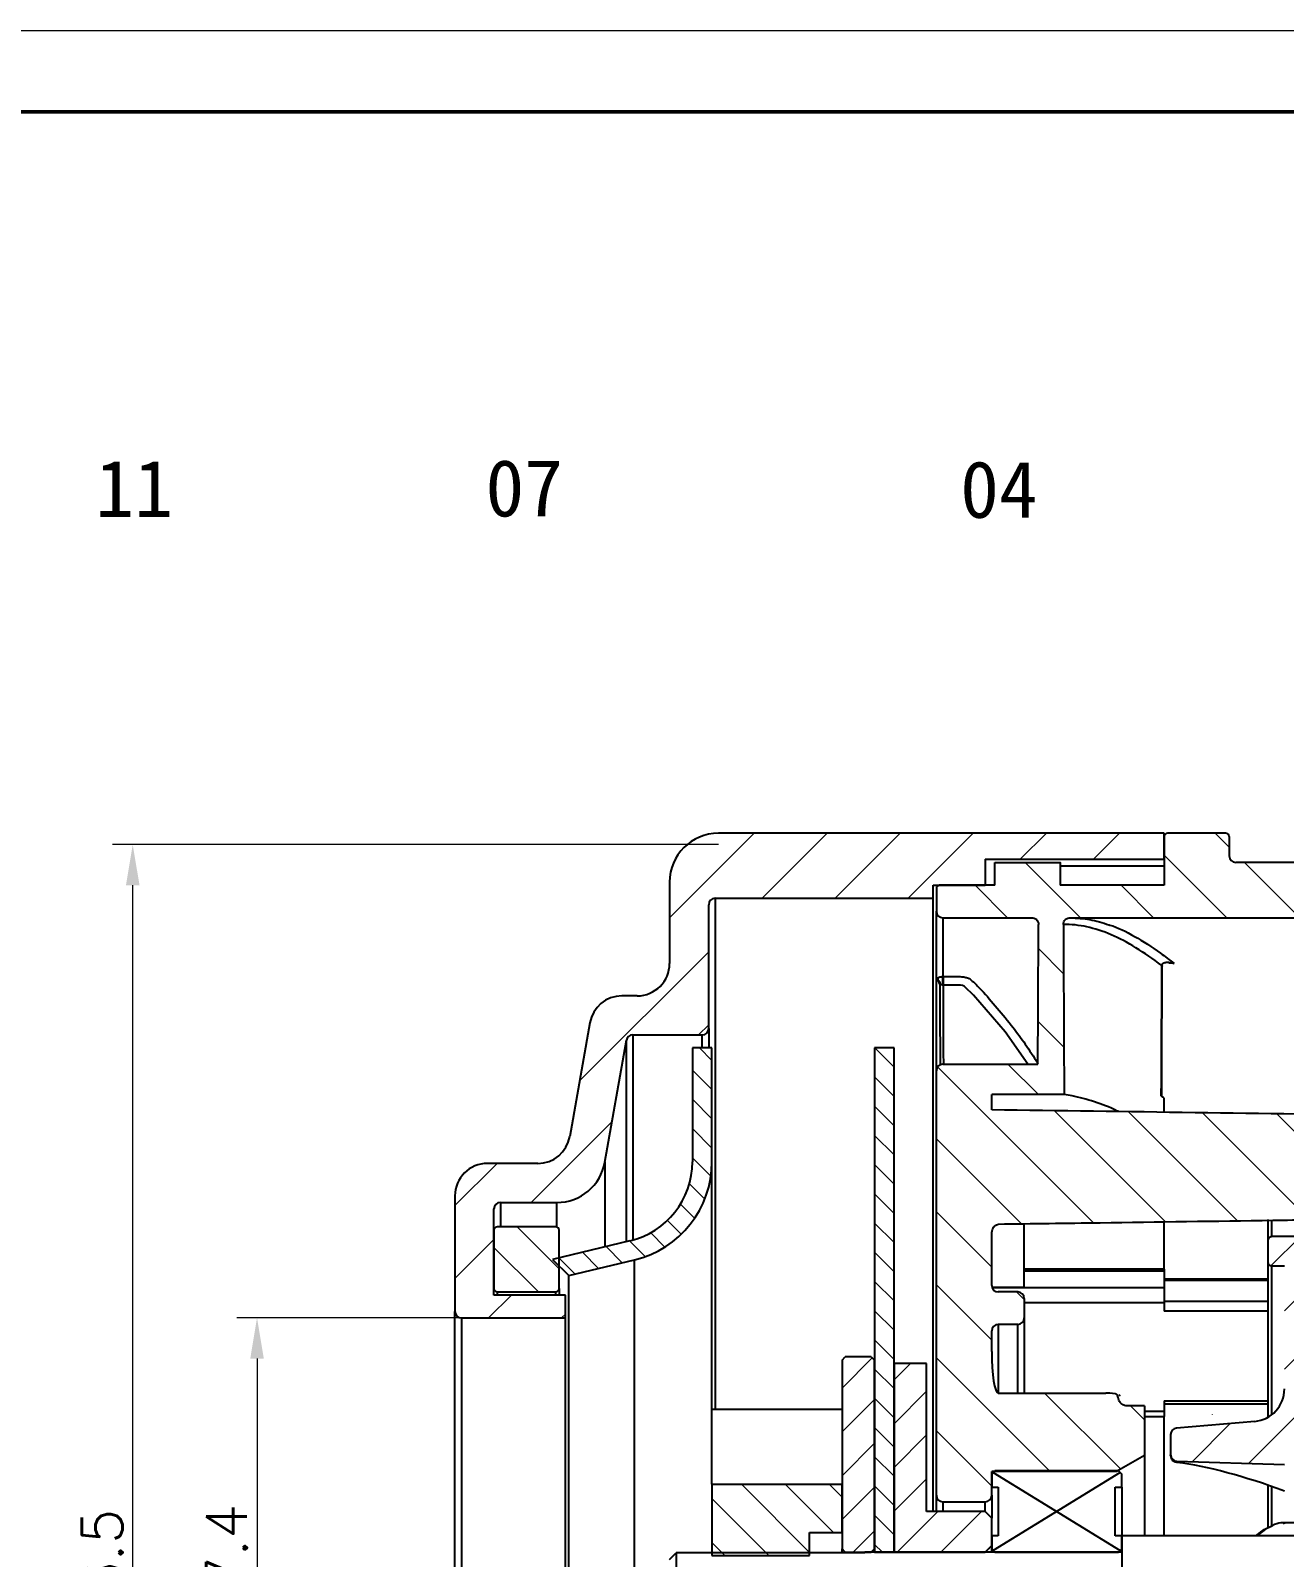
# Model space of a CAD drawing. Header units: millimetres. Extents: x 2517 to 6633, y 792 to 3241.
# Drawn here: x 3169.77 to 3208.32, y 1657.95 to 1704.89 of the extents above; entities that cross this region are included whole.
import ezdxf

# ---------------------------------------------------------------- set-up
doc = ezdxf.new("R2010")
doc.units = ezdxf.units.MM
for name, color, linetype, lineweight in [('填充', 3, 'Continuous', 9), ('实线', 7, 'Continuous', 25), ('尺寸标注', 2, 'Continuous', 9), ('引导线', 6, 'Continuous', 9), ('粗实线', 9, 'Continuous', 50)]:
    doc.layers.add(name, color=color, linetype=linetype, lineweight=lineweight)
doc.styles.add('st', font='txt.shx')
doc.styles.get("Standard").update_dxf_attribs({"font": 'simfang.ttf'})
doc.dimstyles.new('st', dxfattribs={"dimscale": 0.5, "dimtxt": 2.5, "dimasz": 2.5, "dimexe": 1.25, "dimexo": 0, "dimtad": 1, "dimtoh": 1, "dimdsep": 46, "dimtxsty": 'st', "dimcen": 0, "dimclrd": 256, "dimclre": 256, "dimclrt": 3, "dimadec": 3, "dimazin": 2, "dimtfac": 1, "dimtmove": 0, "dimatfit": 1, "dimfxl": 0, "dimlwd": -1, "dimlwe": -1, "dimarcsym": 0})
pattern_1 = [(45, (124.4855, 11.3569), (-0.6735192, 0.6735192), [])]
pattern_2 = [(135, (124.4855, 11.3569), (-0.44901281, -0.44901281), [])]

# ---------------------------------------------------------------- blocks, each defined once
blk = doc.blocks.new('*D437')
at = {"layer": 'Defpoints', "color": 0, "ltscale": 0.2, "transparency": 16777216}
for p in [(3172.912, 1679.863), (3190.917, 1679.863), (3190.917, 1633.363)]:
    blk.add_point(p, dxfattribs=at)
at = {"layer": '尺寸标注', "ltscale": 0.2, "transparency": 16777216}
for p, q in [((3190.917, 1679.863), (3172.287, 1679.863)), ((3172.912, 1634.613), (3172.912, 1678.613)), ((3190.917, 1633.363), (3172.287, 1633.363))]:
    blk.add_line(p, q, dxfattribs=at)
for points in [[(3172.704, 1678.613), (3173.121, 1678.613), (3172.912, 1679.863)], [(3172.704, 1634.613), (3173.121, 1634.613), (3172.912, 1633.363)]]:
    blk.add_solid(points, dxfattribs=at)
at = {"layer": '尺寸标注', "color": 3, "ltscale": 0.2, "transparency": 16777216, "insert": (3171.975, 1657.032), "char_height": 1.25, "attachment_point": 5, "rotation": 90, "style": 'st'}
blk.add_mtext('%%c46.5', dxfattribs=at)
blk = doc.blocks.new('*D438')
at = {"layer": 'Defpoints', "color": 0, "ltscale": 0.2, "transparency": 16777216}
for p in [(3183.017, 1665.313), (3176.733, 1647.913), (3183.017, 1647.913)]:
    blk.add_point(p, dxfattribs=at)
at = {"layer": '尺寸标注', "ltscale": 0.2, "transparency": 16777216}
for p, q in [((3183.017, 1665.313), (3176.108, 1665.313)), ((3176.733, 1664.063), (3176.733, 1649.163)), ((3183.017, 1647.913), (3176.108, 1647.913))]:
    blk.add_line(p, q, dxfattribs=at)
for points in [[(3176.525, 1664.063), (3176.942, 1664.063), (3176.733, 1665.313)], [(3176.525, 1649.163), (3176.942, 1649.163), (3176.733, 1647.913)]]:
    blk.add_solid(points, dxfattribs=at)
at = {"layer": '尺寸标注', "color": 3, "ltscale": 0.2, "transparency": 16777216, "insert": (3175.796, 1657.178), "char_height": 1.25, "attachment_point": 5, "rotation": 90, "style": 'st'}
blk.add_mtext('%%c17.4', dxfattribs=at)

msp = doc.modelspace()

# ---------------------------------------------------------------- hatches: boundary and pattern name
at = {"layer": '填充'}
h = msp.add_hatch(dxfattribs=at)
h.set_pattern_fill('ANSI31', color=256, scale=0.5, style=0)
h.set_pattern_definition([(45, (124.4855, 11.3569), (-1.122532, 1.122532), [])])
edge = h.paths.add_edge_path(flags=0)
edge.add_arc((3183.0173, 1665.5133), 0.2, 180, 270)
edge.add_line((3183.0173, 1665.3133), (3186.2173, 1665.3133))
edge.add_line((3186.2173, 1665.3133), (3186.2173, 1666.0133))
edge.add_line((3186.2173, 1666.0133), (3184.0173, 1666.0133))
edge.add_line((3184.0173, 1666.0133), (3184.0173, 1668.6633))
edge.add_arc((3184.2173, 1668.6633), 0.2, 90, 180, ccw=False)
edge.add_line((3184.2173, 1668.8633), (3185.9506, 1668.8633))
edge.add_arc((3185.9506, 1670.3633), 1.5, 270, 350)
edge.add_line((3187.4278, 1670.1028), (3188.0881, 1673.848))
edge.add_arc((3188.2851, 1673.8133), 0.2, 90, 170, ccw=False)
edge.add_line((3188.2851, 1674.0133), (3190.4173, 1674.0133))
edge.add_arc((3190.4173, 1674.2133), 0.2, 270, 360)
edge.add_line((3190.6173, 1674.2133), (3190.6173, 1678.0133))
edge.add_arc((3190.8173, 1678.0133), 0.2, 90, 180, ccw=False)
edge.add_line((3190.8173, 1678.2133), (3197.5173, 1678.2133))
edge.add_line((3197.5173, 1678.2133), (3197.5173, 1678.6133))
edge.add_line((3197.5173, 1678.6133), (3199.1173, 1678.6133))
edge.add_line((3199.1173, 1678.6133), (3199.1173, 1679.4133))
edge.add_line((3199.1173, 1679.4133), (3204.6173, 1679.4133))
edge.add_line((3204.6173, 1679.4133), (3204.6173, 1680.2133))
edge.add_line((3204.6173, 1680.2133), (3190.9173, 1680.2133))
edge.add_arc((3190.9173, 1678.7133), 1.5, 90, 180)
edge.add_line((3189.4173, 1678.7133), (3189.4173, 1676.2133))
edge.add_arc((3188.4173, 1676.2133), 1, 270, 360, ccw=False)
edge.add_line((3188.4173, 1675.2133), (3187.9495, 1675.2133))
edge.add_arc((3187.9495, 1674.2133), 1, 90, 170)
edge.add_line((3186.9647, 1674.387), (3186.348, 1670.8897))
edge.add_arc((3185.3632, 1671.0633), 1, 270, 350, ccw=False)
edge.add_line((3185.3632, 1670.0633), (3183.8173, 1670.0633))
edge.add_arc((3183.8173, 1669.0633), 1, 90, 180)
edge.add_line((3182.8173, 1669.0633), (3182.8173, 1665.5133))
h = msp.add_hatch(dxfattribs=at)
h.set_pattern_fill('ANSI31', color=256, scale=0.5, angle=90, style=0)
h.set_pattern_definition([(135, (124.4855, 11.3569), (-1.122532, -1.122532), [])])
edge = h.paths.add_edge_path(flags=0)
edge.add_ellipse((3199.5173, 1664.2843), major_axis=(0, -1.2785), ratio=0.1564345, start_angle=270, end_angle=360, ccw=False)
edge.add_line((3199.3173, 1664.2843), (3199.3173, 1664.9133))
edge.add_arc((3199.5173, 1664.9133), 0.2, 90, 180, ccw=False)
edge.add_line((3199.5173, 1665.1133), (3200.1173, 1665.1133))
edge.add_arc((3200.1173, 1665.3133), 0.2, 270, 360)
edge.add_line((3200.3173, 1665.3133), (3200.3173, 1665.9133))
edge.add_arc((3200.1173, 1665.9133), 0.2, 360, 450)
edge.add_line((3200.1173, 1666.1133), (3199.5173, 1666.1133))
edge.add_arc((3199.5173, 1666.3133), 0.2, 180, 270, ccw=False)
edge.add_line((3199.3173, 1666.3133), (3199.3173, 1667.8899))
edge.add_spline(control_points=[(3199.3173, 1667.8899), (3199.3173, 1667.9238), (3199.3215, 1667.9579), (3199.3298, 1667.9908), (3199.3389, 1668.0272), (3199.3533, 1668.0629), (3199.3735, 1668.0945), (3199.3864, 1668.1148), (3199.402, 1668.1338), (3199.4202, 1668.1494), (3199.434, 1668.1612), (3199.4497, 1668.1713), (3199.4665, 1668.1782), (3199.4804, 1668.1839), (3199.4954, 1668.1874), (3199.5103, 1668.1882), (3199.5121, 1668.1883), (3199.5138, 1668.1884), (3199.5155, 1668.1884)], knot_values=[0.0003453, 0.0003453, 0.0003453, 0.0003453, 0.0004472, 0.0004472, 0.0004472, 0.0005601, 0.0005601, 0.0005601, 0.000632, 0.000632, 0.000632, 0.0006864, 0.0006864, 0.0006864, 0.0007312, 0.0007312, 0.0007312, 0.0007363, 0.0007363, 0.0007363, 0.0007363], weights=[1, 1, 1, 1, 1, 1, 1, 1, 1, 1, 1, 1, 1, 1, 1, 1, 1, 1, 1], degree=3, periodic=0)
edge.add_spline(control_points=[(3199.5155, 1668.1884), (3200.5625, 1668.2027), (3201.6095, 1668.2171), (3202.6564, 1668.2316), (3204.4239, 1668.256), (3206.1913, 1668.2808), (3207.9588, 1668.3059), (3208.3621, 1668.3117), (3208.7653, 1668.3174), (3209.1686, 1668.3232)], knot_values=[0.014937, 0.014937, 0.014937, 0.014937, 0.0180782, 0.0180782, 0.0180782, 0.0233811, 0.0233811, 0.0233811, 0.024591, 0.024591, 0.024591, 0.024591], weights=[1, 1, 1, 1, 1, 1, 1, 1, 1, 1], degree=3, periodic=0)
edge.add_spline(control_points=[(3209.1686, 1668.3232), (3209.1727, 1668.3233), (3209.1769, 1668.3236), (3209.181, 1668.3242), (3209.1854, 1668.3249), (3209.1898, 1668.3259), (3209.194, 1668.3271), (3209.2054, 1668.3305), (3209.2163, 1668.3361), (3209.226, 1668.3429), (3209.2386, 1668.3518), (3209.2497, 1668.363), (3209.2591, 1668.3752), (3209.2734, 1668.3937), (3209.2843, 1668.4148), (3209.2926, 1668.4366), (3209.3048, 1668.4684), (3209.3118, 1668.5024), (3209.3151, 1668.5363), (3209.3166, 1668.5519), (3209.3173, 1668.5675), (3209.3173, 1668.5831)], knot_values=[0.0013865, 0.0013865, 0.0013865, 0.0013865, 0.001399, 0.001399, 0.001399, 0.0014124, 0.0014124, 0.0014124, 0.0014484, 0.0014484, 0.0014484, 0.0014953, 0.0014953, 0.0014953, 0.0015663, 0.0015663, 0.0015663, 0.0016702, 0.0016702, 0.0016702, 0.0017178, 0.0017178, 0.0017178, 0.0017178], weights=[1, 1, 1, 1, 1, 1, 1, 1, 1, 1, 1, 1, 1, 1, 1, 1, 1, 1, 1, 1, 1, 1], degree=3, periodic=0)
edge.add_line((3209.3173, 1668.5831), (3209.3173, 1669.5633))
edge.add_line((3209.3173, 1669.5633), (3210.826, 1669.5765))
edge.add_arc((3210.8173, 1670.5764), 1, 270.5, 360)
edge.add_line((3211.8173, 1670.5764), (3211.8173, 1671.5328))
edge.add_spline(control_points=[(3211.8173, 1671.5328), (3211.5561, 1671.5366), (3211.295, 1671.5404), (3211.0338, 1671.5442), (3209.2841, 1671.5695), (3207.5344, 1671.5944), (3205.7846, 1671.619), (3203.6289, 1671.6493), (3201.4731, 1671.6791), (3199.3173, 1671.7085)], knot_values=[0.0254649, 0.0254649, 0.0254649, 0.0254649, 0.0262485, 0.0262485, 0.0262485, 0.0314982, 0.0314982, 0.0314982, 0.0379662, 0.0379662, 0.0379662, 0.0379662], weights=[1, 1, 1, 1, 1, 1, 1, 1, 1, 1], degree=3, periodic=0)
edge.add_line((3199.3173, 1671.7085), (3199.3173, 1672.1774))
edge.add_line((3199.3173, 1672.1774), (3201.5447, 1672.1774))
edge.add_spline(control_points=[(3201.5447, 1672.1774), (3201.5403, 1673.0284), (3201.5362, 1673.8794), (3201.5323, 1674.7303), (3201.5281, 1675.6243), (3201.5241, 1676.5184), (3201.5201, 1677.4124)], knot_values=[0.0013669, 0.0013669, 0.0013669, 0.0013669, 0.0039199, 0.0039199, 0.0039199, 0.0066019, 0.0066019, 0.0066019, 0.0066019], weights=[1, 1, 1, 1, 1, 1, 1], degree=3, periodic=0)
edge.add_spline(control_points=[(3201.5201, 1677.4124), (3201.52, 1677.4336), (3201.5237, 1677.4551), (3201.5307, 1677.4752), (3201.5377, 1677.4952), (3201.5483, 1677.5142), (3201.5613, 1677.5309), (3201.5748, 1677.5481), (3201.5913, 1677.5633), (3201.6094, 1677.5755), (3201.6287, 1677.5884), (3201.6505, 1677.5984), (3201.6729, 1677.6047), (3201.6931, 1677.6104), (3201.7143, 1677.6133), (3201.7353, 1677.6133)], knot_values=[0, 0, 0, 0, 0.0000637, 0.0000637, 0.0000637, 0.0001272, 0.0001272, 0.0001272, 0.0001927, 0.0001927, 0.0001927, 0.0002625, 0.0002625, 0.0002625, 0.0003253, 0.0003253, 0.0003253, 0.0003253], weights=[1, 1, 1, 1, 1, 1, 1, 1, 1, 1, 1, 1, 1, 1, 1, 1], degree=3, periodic=0)
edge.add_line((3201.7353, 1677.6133), (3221.5173, 1677.6133))
edge.add_arc((3221.5173, 1677.7133), 0.1, 270, 360)
edge.add_line((3221.6173, 1677.7133), (3221.6173, 1679.1133))
edge.add_arc((3221.4173, 1679.1133), 0.2, 360, 450)
edge.add_line((3221.4173, 1679.3133), (3206.8173, 1679.3133))
edge.add_arc((3206.8173, 1679.5133), 0.2, 180, 270, ccw=False)
edge.add_line((3206.6173, 1679.5133), (3206.6173, 1680.1133))
edge.add_arc((3206.5173, 1680.1133), 0.1, 360, 450)
edge.add_line((3206.5173, 1680.2133), (3204.7173, 1680.2133))
edge.add_arc((3204.7173, 1680.1133), 0.1, 90, 180)
edge.add_line((3204.6173, 1680.1133), (3204.6173, 1678.6133))
edge.add_line((3204.6173, 1678.6133), (3201.4197, 1678.6133))
edge.add_line((3201.4197, 1678.6133), (3201.4197, 1679.3133))
edge.add_line((3201.4197, 1679.3133), (3199.4173, 1679.3133))
edge.add_line((3199.4173, 1679.3133), (3199.4173, 1678.6133))
edge.add_line((3199.4173, 1678.6133), (3197.7173, 1678.6133))
edge.add_arc((3197.7173, 1678.5133), 0.1, 90, 180)
edge.add_line((3197.6173, 1678.5133), (3197.6173, 1677.8133))
edge.add_arc((3197.8173, 1677.8133), 0.2, 180, 270)
edge.add_line((3197.8173, 1677.6133), (3200.5422, 1677.6133))
edge.add_spline(control_points=[(3200.5422, 1677.6133), (3200.5677, 1677.6133), (3200.5936, 1677.609), (3200.6176, 1677.6006), (3200.6418, 1677.5922), (3200.6648, 1677.5795), (3200.6845, 1677.5633), (3200.7035, 1677.5477), (3200.72, 1677.5284), (3200.7322, 1677.5071), (3200.7435, 1677.4873), (3200.7514, 1677.4652), (3200.7551, 1677.4426), (3200.7567, 1677.4327), (3200.7574, 1677.4225), (3200.7574, 1677.4124)], knot_values=[0, 0, 0, 0, 0.0000765, 0.0000765, 0.0000765, 0.0001532, 0.0001532, 0.0001532, 0.0002269, 0.0002269, 0.0002269, 0.0002954, 0.0002954, 0.0002954, 0.0003253, 0.0003253, 0.0003253, 0.0003253], weights=[1, 1, 1, 1, 1, 1, 1, 1, 1, 1, 1, 1, 1, 1, 1, 1], degree=3, periodic=0)
edge.add_line((3200.7574, 1677.4124), (3200.7395, 1673.1133))
edge.add_line((3200.7395, 1673.1133), (3197.8173, 1673.1133))
edge.add_arc((3197.8173, 1672.9133), 0.2, 90, 180)
edge.add_line((3197.6173, 1672.9133), (3197.6173, 1659.8633))
edge.add_arc((3197.8173, 1659.8633), 0.2, 180, 270)
edge.add_line((3197.8173, 1659.6633), (3199.1173, 1659.6633))
edge.add_arc((3199.1173, 1659.8633), 0.2, 270, 360)
edge.add_line((3199.3173, 1659.8633), (3199.3173, 1660.5883))
edge.add_line((3199.3173, 1660.5883), (3203.1513, 1660.5883))
edge.add_line((3203.1513, 1660.5883), (3204.0173, 1661.0883))
edge.add_line((3204.0173, 1661.0883), (3204.0173, 1662.6133))
edge.add_line((3204.0173, 1662.6133), (3203.4794, 1662.6133))
edge.add_spline(control_points=[(3203.4794, 1662.6133), (3203.4454, 1662.6133), (3203.4109, 1662.6206), (3203.3794, 1662.6335), (3203.3521, 1662.6447), (3203.3263, 1662.6602), (3203.3035, 1662.6789), (3203.2834, 1662.6955), (3203.265, 1662.7149), (3203.2509, 1662.7368), (3203.2413, 1662.7516), (3203.2335, 1662.7681), (3203.2296, 1662.7853)], knot_values=[0, 0, 0, 0, 0.000102, 0.000102, 0.000102, 0.0001899, 0.0001899, 0.0001899, 0.0002675, 0.0002675, 0.0002675, 0.0003201, 0.0003201, 0.0003201, 0.0003201], weights=[1, 1, 1, 1, 1, 1, 1, 1, 1, 1, 1, 1, 1], degree=3, periodic=0)
edge.add_ellipse((3203.1173, 1661.7273), major_axis=(0, 1.2785), ratio=0.1564345, start_angle=325.84598, end_angle=340.4247)
edge.add_spline(control_points=[(3203.1843, 1662.9319), (3203.1839, 1662.9328), (3203.1834, 1662.9338), (3203.183, 1662.9347), (3203.1793, 1662.9425), (3203.1746, 1662.9498), (3203.1689, 1662.9562), (3203.1633, 1662.9626), (3203.1567, 1662.9682), (3203.1493, 1662.9724), (3203.1419, 1662.9766), (3203.1336, 1662.9795), (3203.1251, 1662.9805)], knot_values=[0, 0, 0, 0, 0.0000031, 0.0000031, 0.0000031, 0.0000291, 0.0000291, 0.0000291, 0.0000547, 0.0000547, 0.0000547, 0.0000807, 0.0000807, 0.0000807, 0.0000807], weights=[1, 1, 1, 1, 1, 1, 1, 1, 1, 1, 1, 1, 1], degree=3, periodic=0)
edge.add_ellipse((3210.4019, 1661.088), major_axis=(7.6765, -1.8955), ratio=0.0379409, start_angle=161.95743, end_angle=171.26451)
edge.add_line((3202.8253, 1663.0058), (3199.5173, 1663.0058))
h = msp.add_hatch(dxfattribs=at)
h.set_pattern_fill('ANSI31', color=256, scale=0.2, angle=90, style=0)
h.set_pattern_definition(pattern_2)
edge = h.paths.add_edge_path(flags=0)
edge.add_line((3190.7173, 1670.1133), (3190.7173, 1673.6133))
edge.add_line((3190.7173, 1673.6133), (3190.1173, 1673.6133))
edge.add_line((3190.1173, 1673.6133), (3190.1173, 1670.1133))
edge.add_arc((3187.6173, 1670.1133), 2.5, 283.42766, 360, ccw=False)
edge.add_line((3188.1978, 1667.6817), (3185.8173, 1667.1133))
edge.add_line((3185.8173, 1667.1133), (3186.3153, 1666.6153))
edge.add_line((3186.3153, 1666.6153), (3188.3372, 1667.0981))
edge.add_arc((3187.6173, 1670.1133), 3.1, 283.42766, 360)
h = msp.add_hatch(dxfattribs=at)
h.set_pattern_fill('ANSI31', color=256, scale=0.2, angle=90, style=0)
h.set_pattern_definition(pattern_2)
h.paths.add_polyline_path([(3195.7173, 1673.6133), (3195.7173, 1658.1133), (3196.3173, 1658.1133), (3196.3173, 1673.6133)], flags=0)
h = msp.add_hatch(dxfattribs=at)
h.set_pattern_fill('ANSI31', color=256, scale=0.3, angle=90, style=0)
h.set_pattern_definition([(135, (124.4855, 32.5819), (-0.6735192, -0.6735192), [])])
edge = h.paths.add_edge_path()
edge.add_arc((3184.0048, 1668.1258), 0.1132, 353.65975, 443.65975)
edge.add_line((3184.0173, 1668.2383), (3184.0173, 1666.4383))
edge.add_arc((3182.7362, 1665.8663), 1.403, 10.14241, 24.06299, ccw=False)
edge.add_line((3184.1173, 1666.1133), (3185.9173, 1666.1133))
edge.add_arc((3187.2984, 1665.8663), 1.403, 155.93701, 169.85759, ccw=False)
edge.add_line((3186.0173, 1666.4383), (3186.0173, 1668.0133))
edge.add_arc((3185.9673, 1668.0633), 0.0707, 135.00191, 314.99828, ccw=False)
edge.add_line((3185.9173, 1668.1133), (3184.1173, 1668.1133))
h = msp.add_hatch(dxfattribs=at)
h.set_pattern_fill('ANSI31', color=256, scale=0.4, style=0)
h.set_pattern_definition([(45, (124.4855, 11.3569), (-0.8980256, 0.8980256), [])])
edge = h.paths.add_edge_path(flags=0)
edge.add_line((3208.3173, 1666.909), (3208.3173, 1663.1313))
edge.add_arc((3207.3173, 1663.1313), 1, 274.89909, 360, ccw=False)
edge.add_line((3207.4027, 1662.1349), (3205.0002, 1661.929))
edge.add_arc((3205.0173, 1661.7297), 0.2, 94.89909, 180)
edge.add_line((3204.8173, 1661.7297), (3204.8173, 1661.1077))
edge.add_arc((3205.0173, 1661.1077), 0.2, 180, 268.36342)
edge.add_line((3205.0116, 1660.9078), (3208.3173, 1660.8133))
edge.add_line((3208.3173, 1660.8133), (3209.3173, 1660.8133))
edge.add_line((3209.3173, 1660.8133), (3209.3173, 1667.6777))
edge.add_spline(control_points=[(3209.3173, 1667.6777), (3209.3173, 1667.6929), (3209.3154, 1667.7083), (3209.3117, 1667.723), (3209.3075, 1667.7396), (3209.3008, 1667.7559), (3209.2915, 1667.7702), (3209.2847, 1667.7807), (3209.2763, 1667.7905), (3209.2664, 1667.7982), (3209.2595, 1667.8037), (3209.2517, 1667.8083), (3209.2434, 1667.8115), (3209.2351, 1667.8146), (3209.2261, 1667.8164), (3209.2173, 1667.8164)], knot_values=[0.0000096, 0.0000096, 0.0000096, 0.0000096, 0.0000552, 0.0000552, 0.0000552, 0.0001066, 0.0001066, 0.0001066, 0.0001441, 0.0001441, 0.0001441, 0.0001706, 0.0001706, 0.0001706, 0.000197, 0.000197, 0.000197, 0.000197], weights=[1, 1, 1, 1, 1, 1, 1, 1, 1, 1, 1, 1, 1, 1, 1, 1], degree=3, periodic=0)
edge.add_line((3209.2173, 1667.8164), (3207.9173, 1667.8164))
edge.add_spline(control_points=[(3207.9173, 1667.8164), (3207.9096, 1667.8164), (3207.9018, 1667.8151), (3207.8945, 1667.8127), (3207.8857, 1667.8098), (3207.8773, 1667.8052), (3207.8699, 1667.7996), (3207.8606, 1667.7925), (3207.8524, 1667.7837), (3207.8457, 1667.7741), (3207.8363, 1667.7607), (3207.8294, 1667.7454), (3207.8248, 1667.7298), (3207.8198, 1667.713), (3207.8173, 1667.6953), (3207.8173, 1667.6777)], knot_values=[0.0000002, 0.0000002, 0.0000002, 0.0000002, 0.0000233, 0.0000233, 0.0000233, 0.0000512, 0.0000512, 0.0000512, 0.0000865, 0.0000865, 0.0000865, 0.0001358, 0.0001358, 0.0001358, 0.0001888, 0.0001888, 0.0001888, 0.0001888], weights=[1, 1, 1, 1, 1, 1, 1, 1, 1, 1, 1, 1, 1, 1, 1, 1], degree=3, periodic=0)
edge.add_line((3207.8173, 1667.6777), (3207.8173, 1667.0316))
edge.add_spline(control_points=[(3207.8173, 1667.0316), (3207.8173, 1667.0259), (3207.8176, 1667.0202), (3207.8183, 1667.0145), (3207.8198, 1667.0009), (3207.8233, 1666.9872), (3207.8287, 1666.9746), (3207.8332, 1666.9639), (3207.8393, 1666.9537), (3207.8466, 1666.9447), (3207.853, 1666.9369), (3207.8605, 1666.9299), (3207.8688, 1666.9243), (3207.8767, 1666.919), (3207.8855, 1666.9147), (3207.8947, 1666.9121), (3207.902, 1666.9101), (3207.9097, 1666.909), (3207.9173, 1666.909)], knot_values=[0.000185, 0.000185, 0.000185, 0.000185, 0.0002023, 0.0002023, 0.0002023, 0.0002443, 0.0002443, 0.0002443, 0.0002796, 0.0002796, 0.0002796, 0.0003101, 0.0003101, 0.0003101, 0.0003392, 0.0003392, 0.0003392, 0.0003624, 0.0003624, 0.0003624, 0.0003624], weights=[1, 1, 1, 1, 1, 1, 1, 1, 1, 1, 1, 1, 1, 1, 1, 1, 1, 1, 1], degree=3, periodic=0)
edge.add_line((3207.9173, 1666.909), (3208.3173, 1666.909))
h = msp.add_hatch(dxfattribs=at)
h.set_pattern_fill('ANSI31', color=256, scale=0.3, style=0)
h.set_pattern_definition(pattern_1)
h.paths.add_polyline_path([(3194.7173, 1658.2133), (3194.8173, 1658.1133), (3195.6173, 1658.1133), (3195.7173, 1658.2133), (3195.7173, 1664.0133), (3195.6173, 1664.1133), (3194.8173, 1664.1133), (3194.7173, 1664.0133)], flags=0)
h = msp.add_hatch(dxfattribs=at)
h.set_pattern_fill('ANSI31', color=256, scale=0.3, style=0)
h.set_pattern_definition(pattern_1)
h.paths.add_polyline_path([(3197.3173, 1663.9133), (3196.3173, 1663.9133), (3196.3173, 1658.1133), (3199.1173, 1658.1133), (3199.3173, 1658.3133), (3199.3173, 1659.1633), (3199.1173, 1659.3633), (3197.3173, 1659.3633)], flags=0)
h = msp.add_hatch(dxfattribs=at)
h.set_pattern_fill('ANSI31', color=256, scale=0.3, angle=90, style=0)
h.set_pattern_definition([(135, (124.4855, 11.3569), (-0.6735192, -0.6735192), [])])
h.paths.add_polyline_path([(3190.7173, 1658.0133), (3193.7173, 1658.0133), (3193.7173, 1658.7133), (3194.7173, 1658.7133), (3194.7173, 1660.2011), (3190.7173, 1660.2011)], flags=0)

# ---------------------------------------------------------------- linework, layer by layer
at = {"layer": '实线'}
for p, q in [((3204.6173, 1680.2133), (3190.9173, 1680.2133)), ((3204.6173, 1679.4133), (3204.6173, 1680.2133)), ((3204.6173, 1680.1133), (3204.6173, 1678.6133)), ((3206.5173, 1680.2133), (3204.7173, 1680.2133)), ((3206.6173, 1680.1133), (3206.6173, 1679.5133)), ((3199.1173, 1679.4133), (3204.6173, 1679.4133)), ((3199.1173, 1679.4133), (3199.1173, 1678.6133)), ((3199.4173, 1678.6133), (3199.4173, 1679.3133)), ((3199.4173, 1679.3133), (3201.4197, 1679.3133)), ((3201.4197, 1679.3133), (3201.4197, 1678.6133)), ((3201.4284, 1678.6133), (3201.4284, 1679.3078)), ((3201.4284, 1679.2064), (3204.6173, 1679.2064)), ((3221.4173, 1679.3133), (3206.8173, 1679.3133)), ((3189.4173, 1678.7133), (3189.4173, 1676.2133)), ((3197.5173, 1678.6133), (3199.1173, 1678.6133)), ((3197.5173, 1678.2133), (3197.5173, 1678.6133)), ((3197.6173, 1678.5133), (3197.6173, 1677.8133)), ((3199.4173, 1678.6133), (3197.7173, 1678.6133)), ((3204.6173, 1678.6133), (3201.4197, 1678.6133)), ((3190.6173, 1674.2133), (3190.6173, 1678.0133)), ((3190.8173, 1678.2133), (3197.5173, 1678.2133)), ((3190.8173, 1678.2133), (3190.8173, 1662.5074)), ((3197.5173, 1659.3633), (3197.5173, 1678.2133)), ((3197.6173, 1672.9133), (3197.6173, 1677.8133)), ((3197.8173, 1677.6133), (3197.8173, 1675.8053)), ((3197.8173, 1677.6133), (3200.5422, 1677.6133)), ((3201.7353, 1677.6133), (3221.5173, 1677.6133)), ((3197.7219, 1675.5759), (3197.6826, 1675.6759)), ((3197.8221, 1675.8054), (3197.8221, 1675.5396)), ((3188.4173, 1675.2133), (3187.9495, 1675.2133)), ((3198.3148, 1675.5396), (3197.8221, 1675.5396)), ((3186.9647, 1674.387), (3186.348, 1670.8897)), ((3190.6173, 1674.2133), (3190.6173, 1673.6133)), ((3187.4278, 1670.1028), (3188.0881, 1673.848)), ((3188.0881, 1667.6555), (3188.0881, 1673.848)), ((3188.2851, 1674.0133), (3190.4173, 1674.0133)), ((3188.2851, 1674.0133), (3188.2851, 1667.7042)), ((3190.4173, 1673.6133), (3190.4173, 1674.0133)), ((3190.7173, 1673.6133), (3190.1173, 1673.6133)), ((3190.1173, 1673.6133), (3190.1173, 1670.1133)), ((3190.7173, 1670.1133), (3190.7173, 1673.6133)), ((3196.3173, 1673.6133), (3195.7173, 1673.6133)), ((3195.7173, 1673.6133), (3195.7173, 1658.1133)), ((3196.3173, 1658.1133), (3196.3173, 1673.6133)), ((3197.6173, 1659.8633), (3197.6173, 1672.9133)), ((3197.8173, 1673.1133), (3200.7395, 1673.1133)), ((3201.5447, 1672.1774), (3199.3173, 1672.1774)), ((3199.3173, 1671.7085), (3199.3173, 1672.1774)), ((3204.6154, 1671.6352), (3204.6151, 1672.0684)), ((3204.6173, 1672.0684), (3204.6151, 1672.0684)), ((3204.6173, 1671.6352), (3204.6173, 1672.0684)), ((3185.3632, 1670.0633), (3183.8173, 1670.0633)), ((3187.4278, 1670.1028), (3187.4278, 1667.4978)), ((3190.7173, 1660.2011), (3190.7173, 1670.1133)), ((3182.8173, 1669.0633), (3182.8173, 1665.5133)), ((3184.0173, 1666.0133), (3184.0173, 1668.6633)), ((3184.2173, 1668.8633), (3185.9506, 1668.8633)), ((3184.2173, 1668.8633), (3184.2173, 1668.1133)), ((3185.9506, 1668.1076), (3185.9506, 1668.8633)), ((3185.9173, 1668.1133), (3184.1173, 1668.1133)), ((3200.3173, 1666.2637), (3200.3173, 1668.2043)), ((3204.6173, 1666.8139), (3204.6173, 1668.2815)), ((3207.8173, 1667.6777), (3207.8173, 1668.3413)), ((3207.9173, 1668.2984), (3207.9173, 1667.8164)), ((3184.0173, 1668.0133), (3184.0173, 1666.2133)), ((3188.1978, 1667.6817), (3185.8173, 1667.1133)), ((3186.0173, 1666.2133), (3186.0173, 1668.0133)), ((3199.3173, 1666.3133), (3199.3173, 1667.8899)), ((3207.8173, 1667.0316), (3207.8173, 1667.6777)), ((3209.2173, 1667.8164), (3207.9173, 1667.8164)), ((3185.8173, 1667.1133), (3186.3153, 1666.6153)), ((3186.3153, 1666.6153), (3188.3372, 1667.0981)), ((3188.3372, 1646.1286), (3188.3372, 1667.0981)), ((3204.6173, 1666.8139), (3200.3173, 1666.8139)), ((3204.6173, 1666.747), (3200.3173, 1666.747)), ((3204.6173, 1666.8139), (3204.6173, 1666.747)), ((3204.6173, 1666.747), (3204.6173, 1666.236)), ((3207.8173, 1662.2652), (3207.8173, 1667.0436)), ((3207.9173, 1666.9179), (3207.9173, 1662.3313)), ((3208.3173, 1666.909), (3207.9173, 1666.909)), ((3186.3153, 1646.6113), (3186.3153, 1666.6153)), ((3199.3235, 1666.2637), (3200.3173, 1666.2637)), ((3204.6173, 1666.236), (3199.3329, 1666.236)), ((3207.8173, 1666.5051), (3204.6173, 1666.5051)), ((3207.8173, 1666.4606), (3204.6173, 1666.4606)), ((3204.6173, 1666.236), (3204.6173, 1665.7756)), ((3186.2173, 1666.0133), (3184.0173, 1666.0133)), ((3184.1173, 1666.1133), (3185.9173, 1666.1133)), ((3184.1173, 1666.1133), (3184.1173, 1666.0133)), ((3185.9173, 1666.0133), (3185.9173, 1666.1133)), ((3186.0173, 1666.2133), (3186.0173, 1666.0133)), ((3186.2173, 1665.3133), (3186.2173, 1666.0133)), ((3200.1173, 1666.1133), (3199.5173, 1666.1133)), ((3200.3173, 1665.9133), (3200.3173, 1665.3133)), ((3204.6173, 1665.7756), (3200.3173, 1665.7756)), ((3204.6173, 1665.8249), (3207.8173, 1665.8249)), ((3204.6173, 1665.7756), (3204.6173, 1665.5222)), ((3182.8173, 1647.7133), (3182.8173, 1665.5133)), ((3183.0173, 1665.3133), (3183.0173, 1647.9133)), ((3183.0173, 1665.3133), (3186.2173, 1665.3133)), ((3186.2173, 1647.9133), (3186.2173, 1665.3133)), ((3200.3173, 1665.3133), (3200.3173, 1663.0058)), ((3207.8173, 1665.5222), (3204.6173, 1665.5222)), ((3199.3173, 1664.2843), (3199.3173, 1664.9133)), ((3200.1173, 1665.1133), (3199.5173, 1665.1133)), ((3199.5173, 1665.1133), (3199.5173, 1663.0058)), ((3200.1173, 1663.0058), (3200.1173, 1665.1133)), ((3194.7173, 1664.0133), (3194.8173, 1664.1133)), ((3194.7173, 1664.0133), (3194.7173, 1658.2133)), ((3195.6173, 1664.1133), (3194.8173, 1664.1133)), ((3195.6173, 1664.1133), (3195.7173, 1664.0133)), ((3195.7173, 1658.2133), (3195.7173, 1664.0133)), ((3197.3173, 1663.9133), (3196.3173, 1663.9133)), ((3196.3173, 1663.9133), (3196.3173, 1658.1133)), ((3197.3173, 1659.3633), (3197.3173, 1663.9133)), ((3199.5173, 1663.0058), (3202.8253, 1663.0058)), ((3190.7173, 1662.5074), (3194.7173, 1662.5074)), ((3190.7173, 1660.2388), (3190.7173, 1662.5074)), ((3204.0173, 1662.6133), (3203.4794, 1662.6133)), ((3204.0173, 1662.6133), (3204.0173, 1661.0883)), ((3204.6173, 1662.77), (3204.6173, 1662.4389)), ((3204.6173, 1662.77), (3207.8173, 1662.77)), ((3204.6173, 1662.6718), (3207.8173, 1662.6718)), ((3204.6173, 1662.4389), (3204.0173, 1662.4389)), ((3204.0173, 1662.2834), (3204.6173, 1662.2834)), ((3204.6173, 1662.4389), (3204.6173, 1662.2834)), ((3204.6173, 1658.6133), (3204.6173, 1662.2834)), ((3207.4027, 1662.1349), (3205.0002, 1661.929)), ((3204.8173, 1661.7297), (3204.8173, 1661.1077)), ((3204.0173, 1661.0883), (3203.1513, 1660.5883)), ((3204.0173, 1661.0883), (3204.0173, 1658.6133)), ((3204.8173, 1661.0843), (3204.8173, 1661.1077)), ((3199.3173, 1660.5133), (3199.4173, 1660.6133)), ((3203.2173, 1660.6133), (3199.4173, 1660.6133)), ((3203.2173, 1660.6133), (3203.3173, 1660.5133)), ((3205.0116, 1660.9078), (3208.3173, 1660.8133)), ((3205.0116, 1660.9078), (3205.0116, 1660.8715)), ((3190.7173, 1660.2011), (3194.7173, 1660.2011)), ((3190.7173, 1660.2011), (3190.7173, 1658.0133)), ((3194.7173, 1658.7133), (3194.7173, 1660.2011)), ((3203.1513, 1660.5883), (3199.3173, 1660.5883)), ((3199.3173, 1659.8633), (3199.3173, 1660.5883)), ((3199.3173, 1660.5133), (3199.3173, 1660.1133)), ((3203.3173, 1660.1133), (3203.3173, 1660.5133)), ((3207.8173, 1658.8704), (3207.8173, 1660.1684)), ((3207.9173, 1660.1336), (3207.9173, 1658.919)), ((3197.6173, 1659.3633), (3197.6173, 1659.8633)), ((3197.8173, 1659.6633), (3199.1173, 1659.6633)), ((3197.8173, 1659.6633), (3197.8173, 1659.3633)), ((3199.1173, 1659.3633), (3199.1173, 1659.6633)), ((3199.3173, 1660.1133), (3199.5173, 1660.1133)), ((3199.3173, 1659.8633), (3199.3173, 1659.1633)), ((3199.5173, 1660.1133), (3199.5173, 1658.6133)), ((3203.1173, 1660.1133), (3203.3173, 1660.1133)), ((3203.1173, 1658.6133), (3203.1173, 1660.1133)), ((3203.3173, 1660.1133), (3203.3173, 1658.6133)), ((3199.1173, 1659.3633), (3197.3173, 1659.3633)), ((3199.1173, 1659.3633), (3199.3173, 1659.1633)), ((3199.3173, 1658.3133), (3199.3173, 1659.1633)), ((3207.5645, 1658.7197), (3207.4263, 1658.6133)), ((3207.7786, 1658.8515), (3207.4659, 1658.6133)), ((3207.7786, 1658.8515), (3207.9347, 1658.9275)), ((3209.3173, 1659.0186), (3208.2401, 1659.0186)), ((3193.7173, 1658.7133), (3194.7173, 1658.7133)), ((3193.7173, 1658.0133), (3193.7173, 1658.7133)), ((3199.3173, 1658.3133), (3199.1173, 1658.1133)), ((3199.5173, 1658.6133), (3199.3173, 1658.6133)), ((3199.3173, 1658.6133), (3199.3173, 1658.2133)), ((3203.3173, 1658.6133), (3203.1173, 1658.6133)), ((3203.3173, 1658.6133), (3203.3173, 1656.6133)), ((3209.3173, 1658.6133), (3203.3173, 1658.6133)), ((3203.3173, 1658.2133), (3203.3173, 1658.6133)), ((3189.4173, 1657.8883), (3189.6173, 1658.0883)), ((3195.4173, 1658.0883), (3189.6173, 1658.0883)), ((3190.7173, 1658.0133), (3193.7173, 1658.0133)), ((3194.8173, 1658.1133), (3194.7173, 1658.2133)), ((3194.7173, 1658.0883), (3194.7173, 1658.2133)), ((3194.8173, 1658.1133), (3195.6173, 1658.1133)), ((3194.8173, 1658.1133), (3194.8173, 1658.0883)), ((3195.4173, 1658.1133), (3195.4173, 1658.0883)), ((3203.3173, 1658.1133), (3195.4173, 1658.1133)), ((3195.7173, 1658.2133), (3195.6173, 1658.1133)), ((3195.7173, 1658.1133), (3196.3173, 1658.1133)), ((3196.3173, 1658.1133), (3199.1173, 1658.1133)), ((3199.4173, 1658.1133), (3199.3173, 1658.2133)), ((3199.3173, 1658.1133), (3199.3173, 1658.2133)), ((3199.4173, 1658.1133), (3203.2173, 1658.1133)), ((3203.3173, 1658.2133), (3203.2173, 1658.1133))]:
    msp.add_line(p, q, dxfattribs=at)
at = {"layer": '实线', "color": 3, "ltscale": 0.1}
for p, q in [((3199.3673, 1660.5633), (3203.2673, 1658.1633)), ((3203.2673, 1660.5633), (3199.3673, 1658.1633))]:
    msp.add_line(p, q, dxfattribs=at)
at = {"layer": '实线', "ltscale": 0.1}
msp.add_line((3189.6173, 1658.0883), (3189.6173, 1655.1383), dxfattribs=at)
at = {"layer": '实线', "flags": 128}
for points in [[(3200.7395, 1673.1133), (3200.7466, 1674.8211), (3200.7574, 1677.4124)], [(3204.5484, 1676.1448), (3204.5557, 1676.1364), (3204.5573, 1676.1303)], [(3204.5484, 1676.1444), (3204.5557, 1676.1361), (3204.5573, 1676.1299)], [(3200.4294, 1673.1133), (3199.7314, 1674.1052), (3198.7566, 1675.2366), (3198.505, 1675.4826), (3198.4684, 1675.5101), (3198.4186, 1675.5276), (3198.3552, 1675.5377), (3198.3148, 1675.5396), (3198.3148, 1675.5396), (3198.3148, 1675.5396)]]:
    msp.add_lwpolyline(points, dxfattribs=at)
at = {"layer": '实线'}
for centre, radius, start, end in [((3190.9173, 1678.7133), 1.5, 90, 180), ((3204.7173, 1680.1133), 0.1, 90, 180), ((3206.5173, 1680.1133), 0.1, 0, 90), ((3206.8173, 1679.5133), 0.2, 180, 270), ((3197.7173, 1678.5133), 0.1, 90, 180), ((3190.8173, 1678.0133), 0.2, 90, 180), ((3197.8173, 1677.8133), 0.2, 180, 270), ((3188.4173, 1676.2133), 1, 270, 0), ((3197.6466, 1675.5961), 0.0876, 31.25604, 65.68901), ((3188.781, 1675.5636), 9.0395, 359.84789, 1.53218), ((3187.9495, 1674.2133), 1, 90, 170), ((3190.4173, 1674.2133), 0.2, 270, 0), ((3188.2851, 1673.8133), 0.2, 90, 170), ((3197.8173, 1672.9133), 0.2, 90, 180), ((3185.3632, 1671.0633), 1, 270, 350), ((3183.8173, 1669.0633), 1, 90, 180), ((3185.9506, 1670.3633), 1.5, 270, 350), ((3187.6173, 1670.1133), 2.5, 283.42766, 0), ((3187.6173, 1670.1133), 3.1, 283.42766, 0), ((3184.2173, 1668.6633), 0.2, 90, 180), ((3184.1173, 1668.0133), 0.1, 90, 180), ((3185.9173, 1668.0133), 0.1, 0, 90), ((3199.5173, 1666.3133), 0.2, 180, 270), ((3184.1173, 1666.2133), 0.1, 180, 270), ((3185.9173, 1666.2133), 0.1, 270, 0), ((3200.1173, 1665.9133), 0.2, 0, 90), ((3183.0173, 1665.5133), 0.2, 180, 270), ((3200.1173, 1665.3133), 0.2, 270, 0), ((3199.5173, 1664.9133), 0.2, 90, 180), ((3207.3173, 1663.1313), 1, 274.89909, 0), ((3205.0173, 1661.7297), 0.2, 94.89909, 180), ((3205.0173, 1661.1077), 0.2, 180, 268.36342), ((3197.8173, 1659.8633), 0.2, 180, 270), ((3199.1173, 1659.8633), 0.2, 270, 0)]:
    msp.add_arc(centre, radius, start, end, dxfattribs=at)
for centre, major_axis, ratio, start_param, end_param in [((3201.4197, 1656.6133), (0, 22.7), 0.0174551, 6.2611571, 6.2831853), ((3199.5173, 1664.2843), (0, -1.2785), 0.1564345, 4.712389, 6.2831853), ((3210.4019, 1661.088), (7.6765, -1.8955), 0.0379409, 2.8266905, 2.9891296), ((3203.1173, 1661.7273), (0, 1.2785), 0.1564345, 5.6870853, 5.941532), ((3209.7795, 1656.7732), (-7.1238, 3.5811), 0.296105, 5.0646028, 5.5836513), ((3207.9709, 1658.8186), (-0.3426, -0.1723), 0.2964525, 2.9936117, 4.6691278)]:
    msp.add_ellipse(centre, major_axis=major_axis, ratio=ratio, start_param=start_param, end_param=end_param, dxfattribs=at)
for points, knots in [([(3200.5422, 1677.6133), (3200.5972, 1677.6133), (3200.6512, 1677.5936), (3200.7324, 1677.5205), (3200.7576, 1677.4675), (3200.7574, 1677.4124)], [0, 0, 0, 0, 0.5, 0.5, 1, 1, 1, 1]), ([(3201.5201, 1677.4124), (3201.5199, 1677.4674), (3201.5453, 1677.5206), (3201.6259, 1677.5933), (3201.6804, 1677.6133), (3201.7353, 1677.6133)], [0, 0, 0, 0, 0.5, 0.5, 1, 1, 1, 1]), ([(3201.7353, 1677.6133), (3201.9353, 1677.6043), (3202.3264, 1677.5865), (3202.7235, 1677.4608), (3202.9176, 1677.3994)], [0, 0, 0, 0, 0.5114165, 1, 1, 1, 1]), ([(3201.5201, 1677.4124), (3201.5241, 1676.5184), (3201.5281, 1675.6243), (3201.5323, 1674.7303), (3201.5362, 1673.8794), (3201.5403, 1673.0284), (3201.5447, 1672.1774)], [0.0001808867, 0.0001808867, 0.0001808867, 0.0001808867, 0.0028629542, 0.0028629542, 0.0028629542, 0.0054158821, 0.0054158821, 0.0054158821, 0.0054158821]), ([(3204.5484, 1676.1448), (3204.0036, 1676.5595), (3203.4904, 1676.8781), (3202.7382, 1677.1988), (3202.4905, 1677.2794), (3202.0023, 1677.386), (3201.761, 1677.4124), (3201.5201, 1677.4124)], [0, 0, 0, 0, 0.5, 0.5, 0.75, 0.75, 1, 1, 1, 1]), ([(3202.9176, 1677.3994), (3202.9276, 1677.3967), (3203.1862, 1677.3269), (3203.7089, 1677.0536), (3204.3679, 1676.6413), (3204.7843, 1676.3194), (3204.9234, 1676.2118)], [0, 0, 0, 0, 0.0157155, 0.40750956, 0.80203658, 1, 1, 1, 1]), ([(3204.5305, 1672.1364), (3204.533, 1672.5571), (3204.5352, 1672.9779), (3204.5373, 1673.3987), (3204.5418, 1674.3139), (3204.5454, 1675.2291), (3204.5484, 1676.1444)], [0, 0, 0, 0, 0.0013486886, 0.0013486886, 0.0013486886, 0.0042820691, 0.0042820691, 0.0042820691, 0.0042820691]), ([(3204.5435, 1672.126), (3204.5435, 1672.1326), (3204.5504, 1673.4673), (3204.5536, 1674.8019), (3204.5568, 1676.13)], [0, 0, 0, 0, 0.0049735, 1, 1, 1, 1]), ([(3204.5484, 1676.1448), (3204.5485, 1676.168), (3204.5576, 1676.1865), (3204.5813, 1676.213), (3204.5961, 1676.222), (3204.6422, 1676.2421), (3204.6763, 1676.2467), (3204.7797, 1676.2493), (3204.8512, 1676.2354), (3204.9234, 1676.2118)], [0, 0, 0, 0, 0.125, 0.125, 0.25, 0.25, 0.5, 0.5, 1, 1, 1, 1]), ([(3204.9234, 1676.2118), (3204.9223, 1676.212), (3204.8675, 1676.2205), (3204.8131, 1676.2205), (3204.7598, 1676.2206)], [0, 0, 0, 0, 0.01955435, 1, 1, 1, 1]), ([(3197.6826, 1675.6759), (3197.665, 1675.7241), (3197.6649, 1675.7604), (3197.6906, 1675.7879), (3197.7035, 1675.7938), (3197.734, 1675.8), (3197.7463, 1675.8017), (3197.7768, 1675.8042), (3197.7963, 1675.8051), (3197.8173, 1675.8053)], [0, 0, 0, 0, 0.5, 0.5, 0.75, 0.75, 0.875, 0.875, 1, 1, 1, 1]), ([(3197.7178, 1675.6489), (3197.7177, 1675.6491), (3197.7174, 1675.6502), (3197.7196, 1675.6415), (3197.7226, 1675.6298), (3197.7213, 1675.6192), (3197.7212, 1675.6177)], [0, 0, 0, 0, 0.1160531, 0.4592867, 0.9210178, 1, 1, 1, 1]), ([(3197.8205, 1675.5396), (3197.8153, 1675.54), (3197.8036, 1675.541), (3197.7839, 1675.5496), (3197.7567, 1675.5714), (3197.7372, 1675.6), (3197.7255, 1675.62), (3197.7223, 1675.6214), (3197.7216, 1675.6202), (3197.7217, 1675.6181), (3197.7217, 1675.6179)], [0, 0, 0, 0, 0.0734582, 0.1667147, 0.3300131, 0.6894609, 0.885299, 0.9467122, 0.9951102, 1, 1, 1, 1]), ([(3197.7218, 1675.6179), (3197.7225, 1675.391), (3197.725, 1674.5489), (3197.7293, 1673.7068), (3197.7324, 1673.0917)], [0, 0, 0, 0, 0.2694785, 1, 1, 1, 1]), ([(3197.8221, 1675.8054), (3197.955, 1675.8048), (3198.1448, 1675.804), (3198.3827, 1675.8073), (3198.5227, 1675.7855), (3198.6287, 1675.7499), (3198.7624, 1675.6381), (3199.1796, 1675.208), (3199.8656, 1674.4137), (3200.4491, 1673.6063), (3200.7175, 1673.1651), (3200.7351, 1673.1362)], [0, 0, 0, 0, 0.0634499, 0.09065977, 0.11195427, 0.13333236, 0.15412929, 0.25371983, 0.65262579, 0.97725081, 1, 1, 1, 1]), ([(3197.8221, 1675.5396), (3197.8241, 1674.9182), (3197.8267, 1674.1094), (3197.8307, 1673.3006), (3197.8316, 1673.1133)], [0, 0, 0, 0, 0.7684221, 1, 1, 1, 1]), ([(3203.2126, 1671.6546), (3203.1998, 1671.6613), (3202.9465, 1671.7944), (3202.4738, 1671.9658), (3201.9334, 1672.1186), (3201.6257, 1672.1652), (3201.5447, 1672.1774)], [0, 0, 0, 0, 0.02195275, 0.43682245, 0.85169286, 1, 1, 1, 1]), ([(3199.3173, 1667.8899), (3199.3173, 1667.9552), (3199.332, 1668.0206), (3199.3794, 1668.1065), (3199.3996, 1668.1331), (3199.451, 1668.1742), (3199.4826, 1668.188), (3199.5155, 1668.1884)], [0, 0, 0, 0, 0.5, 0.5, 0.75, 0.75, 1, 1, 1, 1]), ([(3209.1686, 1668.3232), (3208.7653, 1668.3174), (3208.3621, 1668.3117), (3207.9588, 1668.3059), (3206.1913, 1668.2808), (3204.4239, 1668.256), (3202.6564, 1668.2316), (3201.6095, 1668.2171), (3200.5625, 1668.2027), (3199.5155, 1668.1884)], [0.0040929599, 0.0040929599, 0.0040929599, 0.0040929599, 0.0053028978, 0.0053028978, 0.0053028978, 0.0106057956, 0.0106057956, 0.0106057956, 0.0137469554, 0.0137469554, 0.0137469554, 0.0137469554]), ([(3207.8173, 1667.6777), (3207.8187, 1667.6953), (3207.8214, 1667.7293), (3207.8413, 1667.7716), (3207.8668, 1667.7993), (3207.8925, 1667.8139), (3207.9095, 1667.8156), (3207.9173, 1667.8164)], [0, 0, 0, 0, 0.2802403, 0.54103, 0.7287792, 0.8767507, 1, 1, 1, 1]), ([(3207.9173, 1666.909), (3207.9097, 1666.9096), (3207.8925, 1666.9111), (3207.8675, 1666.9234), (3207.8444, 1666.9449), (3207.8262, 1666.9759), (3207.8181, 1667.0064), (3207.8175, 1667.0259), (3207.8173, 1667.0316)], [0, 0, 0, 0, 0.1302236, 0.2941936, 0.4663163, 0.6657777, 0.9021258, 1, 1, 1, 1]), ([(3203.1251, 1662.9805), (3203.1336, 1662.9795), (3203.1419, 1662.9766), (3203.1493, 1662.9724), (3203.1567, 1662.9682), (3203.1633, 1662.9626), (3203.1689, 1662.9562), (3203.1746, 1662.9498), (3203.1793, 1662.9425), (3203.183, 1662.9347), (3203.1834, 1662.9338), (3203.1839, 1662.9328), (3203.1843, 1662.9319)], [0, 0, 0, 0, 0.000025527002, 0.000025527002, 0.000025527002, 0.000050822534, 0.000050822534, 0.000050822534, 0.00007635058, 0.00007635058, 0.00007635058, 0.00007943588, 0.00007943588, 0.00007943588, 0.00007943588]), ([(3203.4794, 1662.6133), (3203.425, 1662.6133), (3203.3725, 1662.6312), (3203.283, 1662.6907), (3203.2419, 1662.7319), (3203.2296, 1662.7853)], [0, 0, 0, 0, 0.5, 0.5, 1, 1, 1, 1]), ([(3204.8173, 1661.0843), (3204.8173, 1661.0832), (3204.8174, 1661.0574), (3204.8269, 1661.0092), (3204.8616, 1660.946), (3204.8987, 1660.9181), (3204.9173, 1660.9042)], [0, 0, 0, 0, 0.0152464, 0.3658323, 0.6825492, 1, 1, 1, 1]), ([(3205.0116, 1660.8715), (3204.995, 1660.8743), (3204.9645, 1660.8795), (3204.9321, 1660.8964), (3204.9173, 1660.9042)], [0, 0, 0, 0, 0.5436423, 1, 1, 1, 1]), ([(3207.5714, 1658.7109), (3207.5874, 1658.7266), (3207.6456, 1658.7837), (3207.7227, 1658.823), (3207.7786, 1658.8515)], [0, 0, 0, 0, 0.2750516, 1, 1, 1, 1])]:
    msp.add_open_spline(points, degree=3, knots=knots, dxfattribs=at)
for points in [[(3204.5484, 1676.1444), (3204.5484, 1676.1446), (3204.5484, 1676.1447), (3204.5484, 1676.1448)], [(3197.8173, 1675.8053), (3197.8189, 1675.8053), (3197.8205, 1675.8054), (3197.8221, 1675.8054)], [(3197.8221, 1675.5396), (3197.8216, 1675.5396), (3197.821, 1675.5396), (3197.8205, 1675.5396)], [(3204.6151, 1672.0684), (3204.5868, 1672.0914), (3204.5586, 1672.114), (3204.5305, 1672.1364)], [(3211.8173, 1671.5328), (3207.6506, 1671.5934), (3203.484, 1671.6517), (3199.3173, 1671.7085)]]:
    msp.add_open_spline(points, degree=3, dxfattribs=at)
at = {"layer": '引导线'}
msp.add_line((3138.6726, 1704.8868), (3348.6726, 1704.8868), dxfattribs=at)
at = {"layer": '粗实线'}
msp.add_line((3151.1726, 1702.3868), (3346.1726, 1702.3868), dxfattribs=at)

# ---------------------------------------------------------------- texts
at = {"layer": '实线', "char_height": 1.75, "width": 10.793376, "attachment_point": 5}
for s, insert in [(' 11', (3172.3608, 1690.8107)), ('  07', (3183.7564, 1690.8107)), ('  04', (3198.3494, 1690.7687))]:
    msp.add_mtext(s, dxfattribs=dict(at, insert=insert))

# ---------------------------------------------------------------- dimensions: what is measured, and where the dimension line sits
at = {"layer": '尺寸标注', "ltscale": 0.2}
dim = msp.add_linear_dim(base=(3172.9124, 1679.8633), p1=(3190.9173, 1633.3633), p2=(3190.9173, 1679.8633), angle=90, text='%%c<>', dimstyle='st', override={"dimtol": 0, "dimlim": 0, "dimtp": 0.1, "dimtm": 0.1, "dimtfac": 0.71, "dimtdec": 3, "dimtolj": 0, "dimtzin": 8}, dxfattribs=at)
dim.commit()
dim.dimension.update_dxf_attribs({"geometry": '*D437', "text_midpoint": (3172.9124, 1657.0316), "dimtype": 160})
dim = msp.add_linear_dim(base=(3176.7334, 1647.9133), p1=(3183.0173, 1665.3133), p2=(3183.0173, 1647.9133), angle=90, text='%%c<>', dimstyle='st', dxfattribs=at)
dim.commit()
dim.dimension.update_dxf_attribs({"geometry": '*D438', "text_midpoint": (3176.7334, 1657.1784), "dimtype": 160})

doc.saveas('drawing.dxf')
